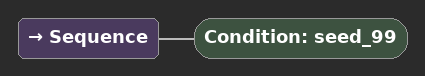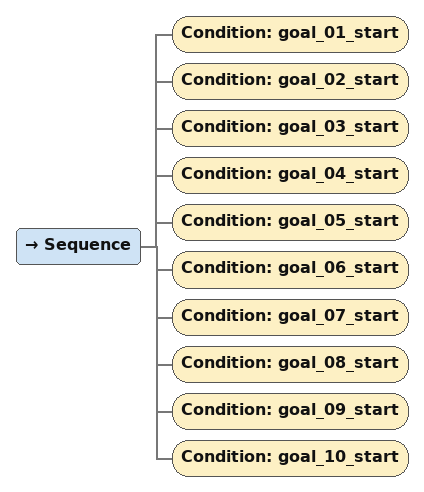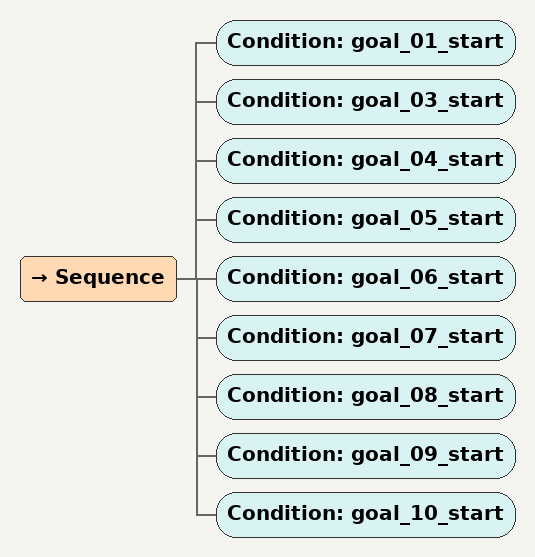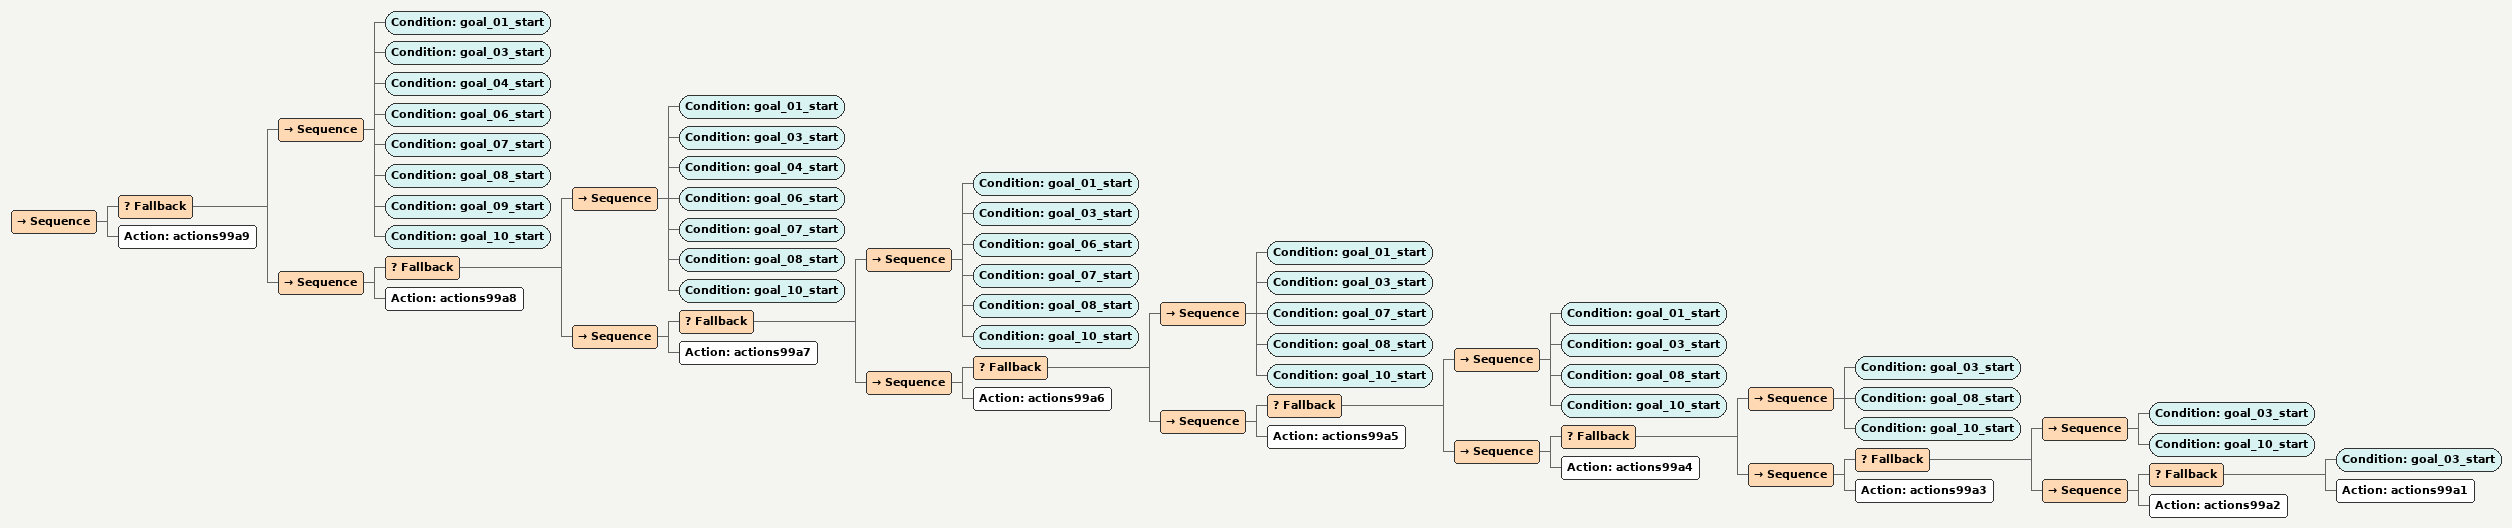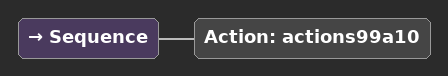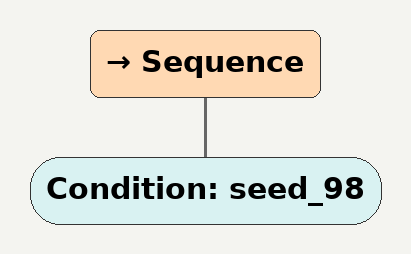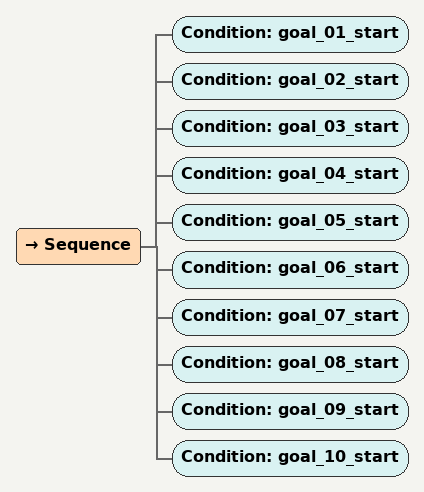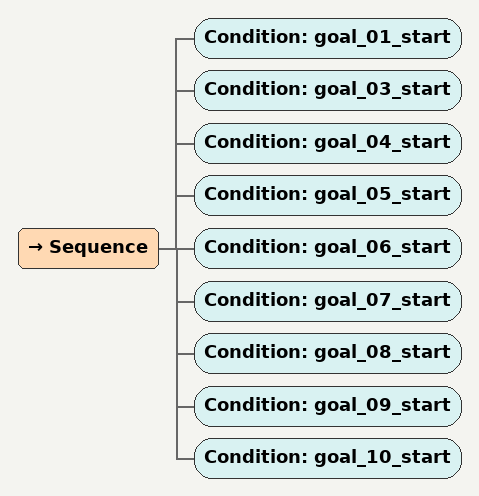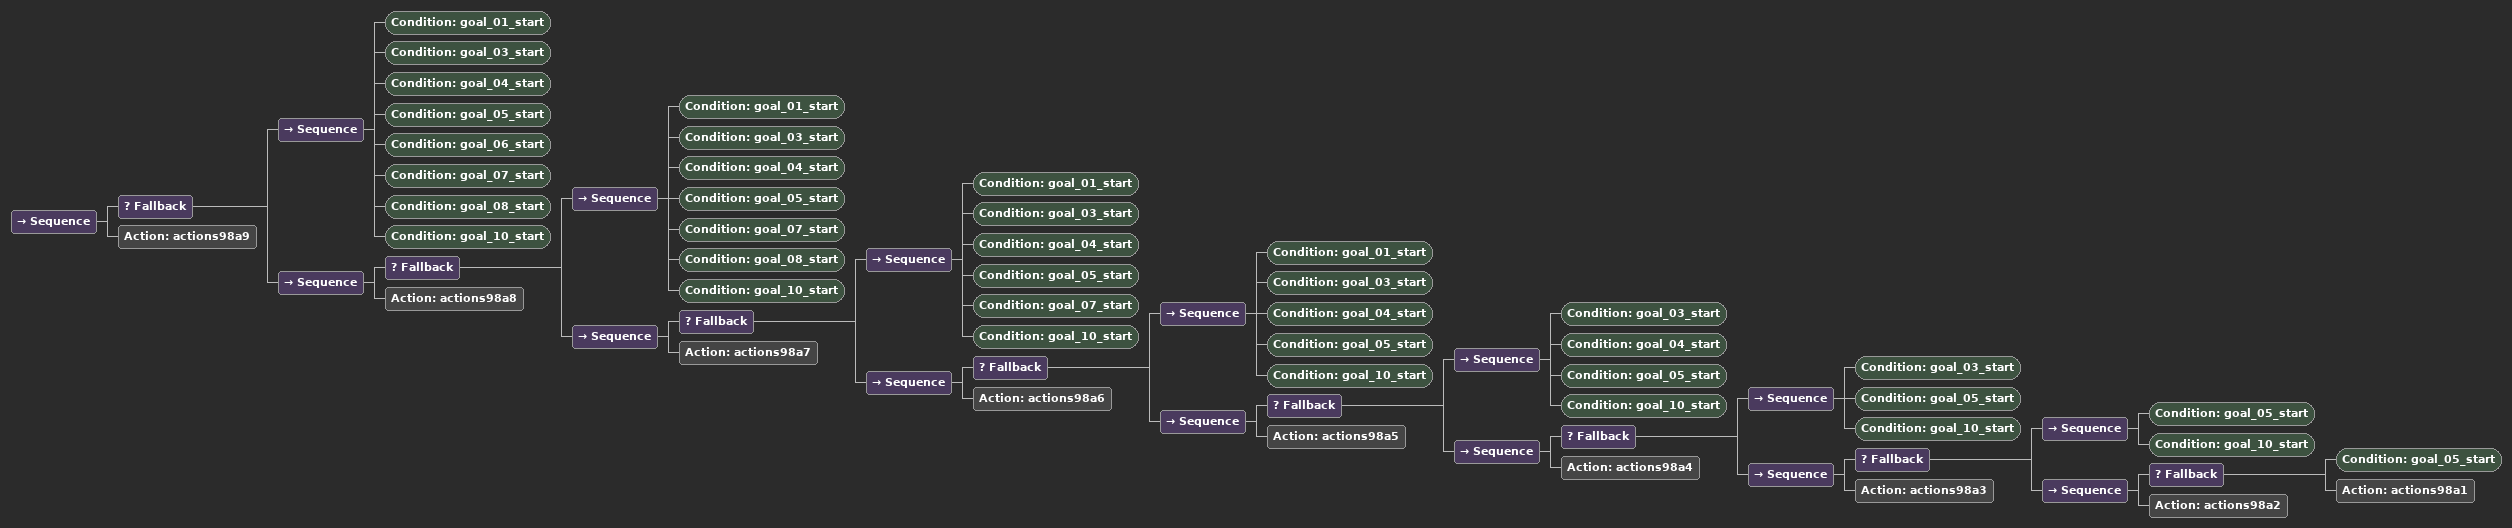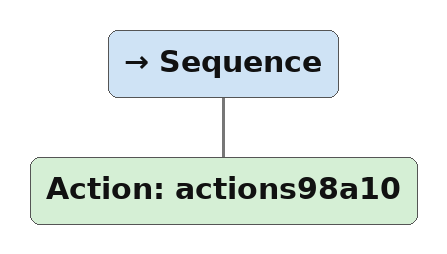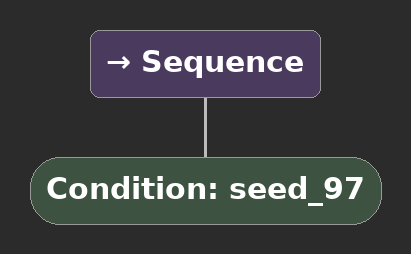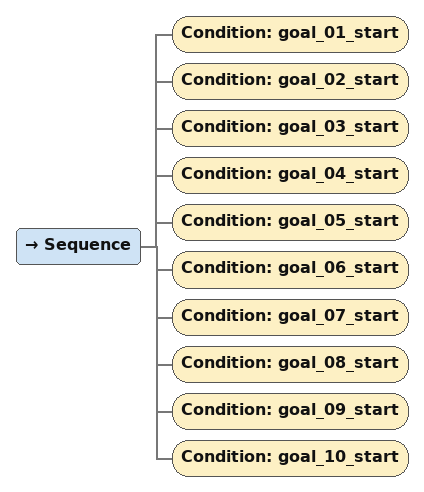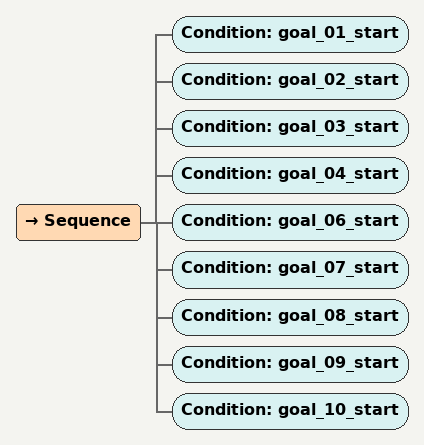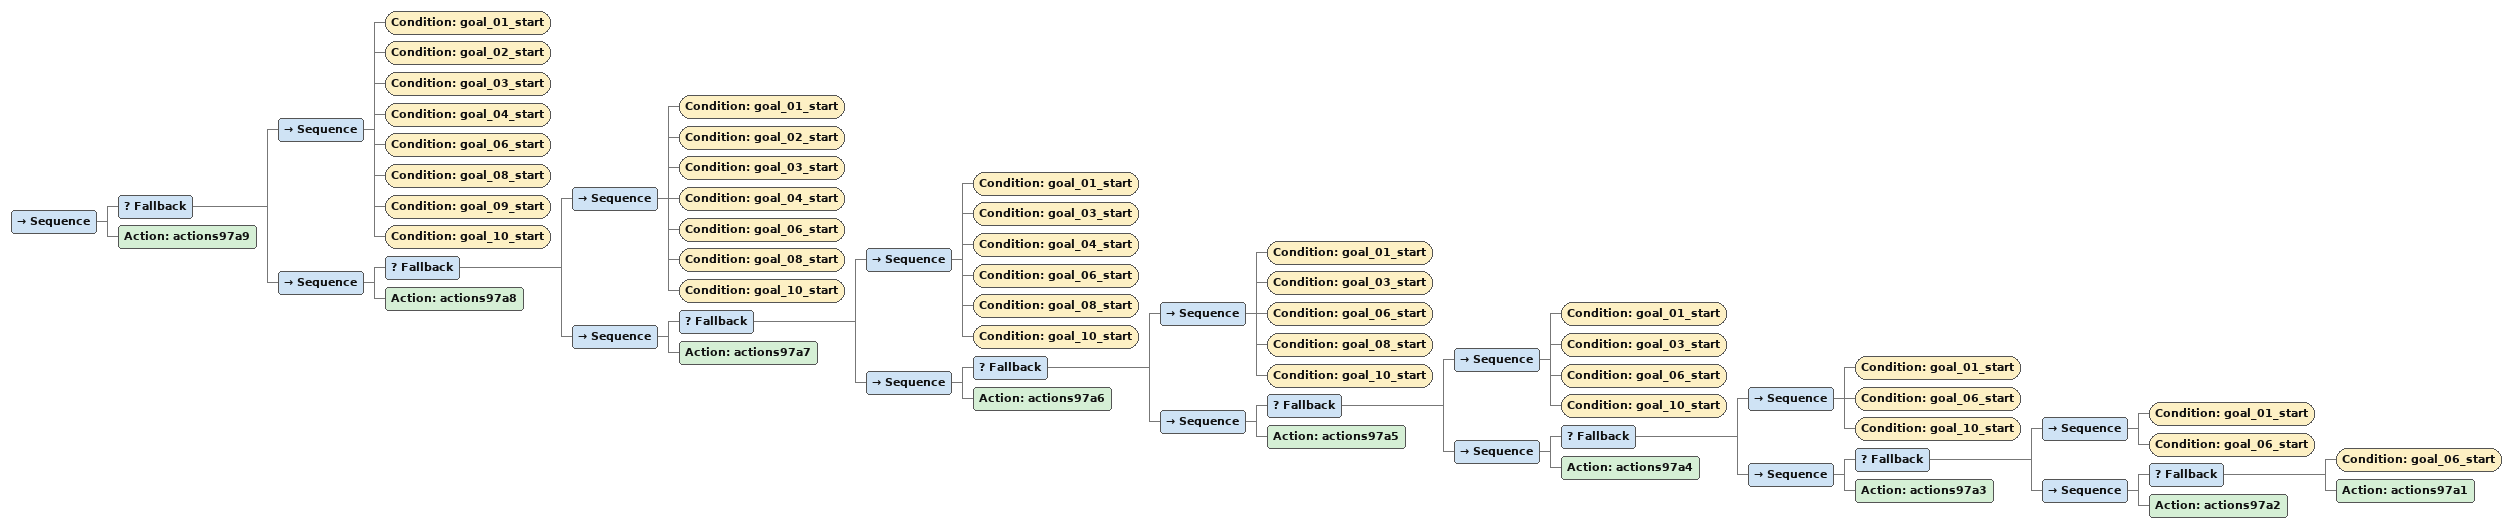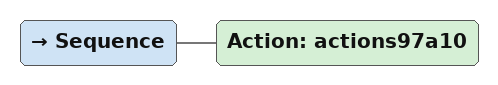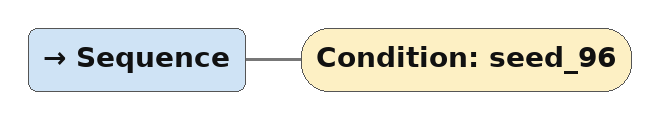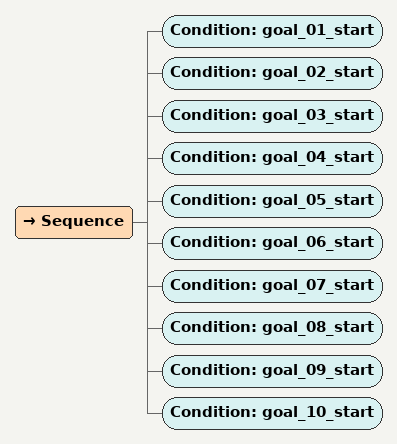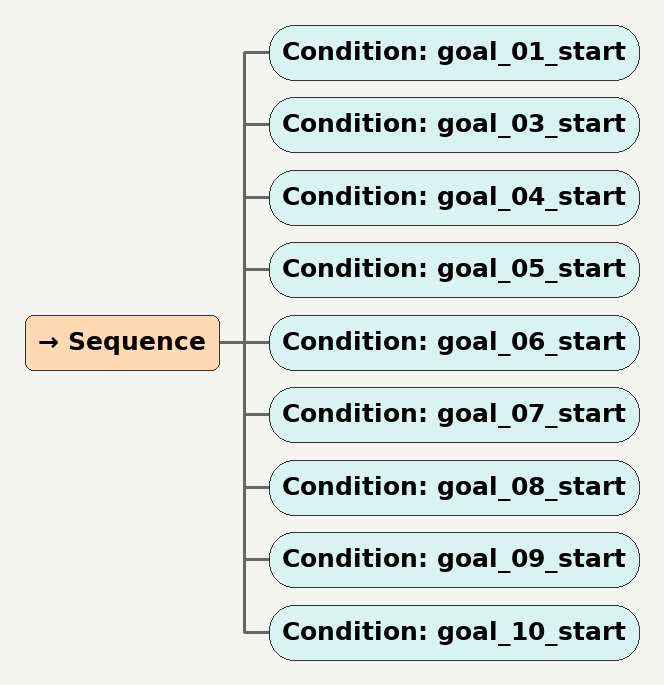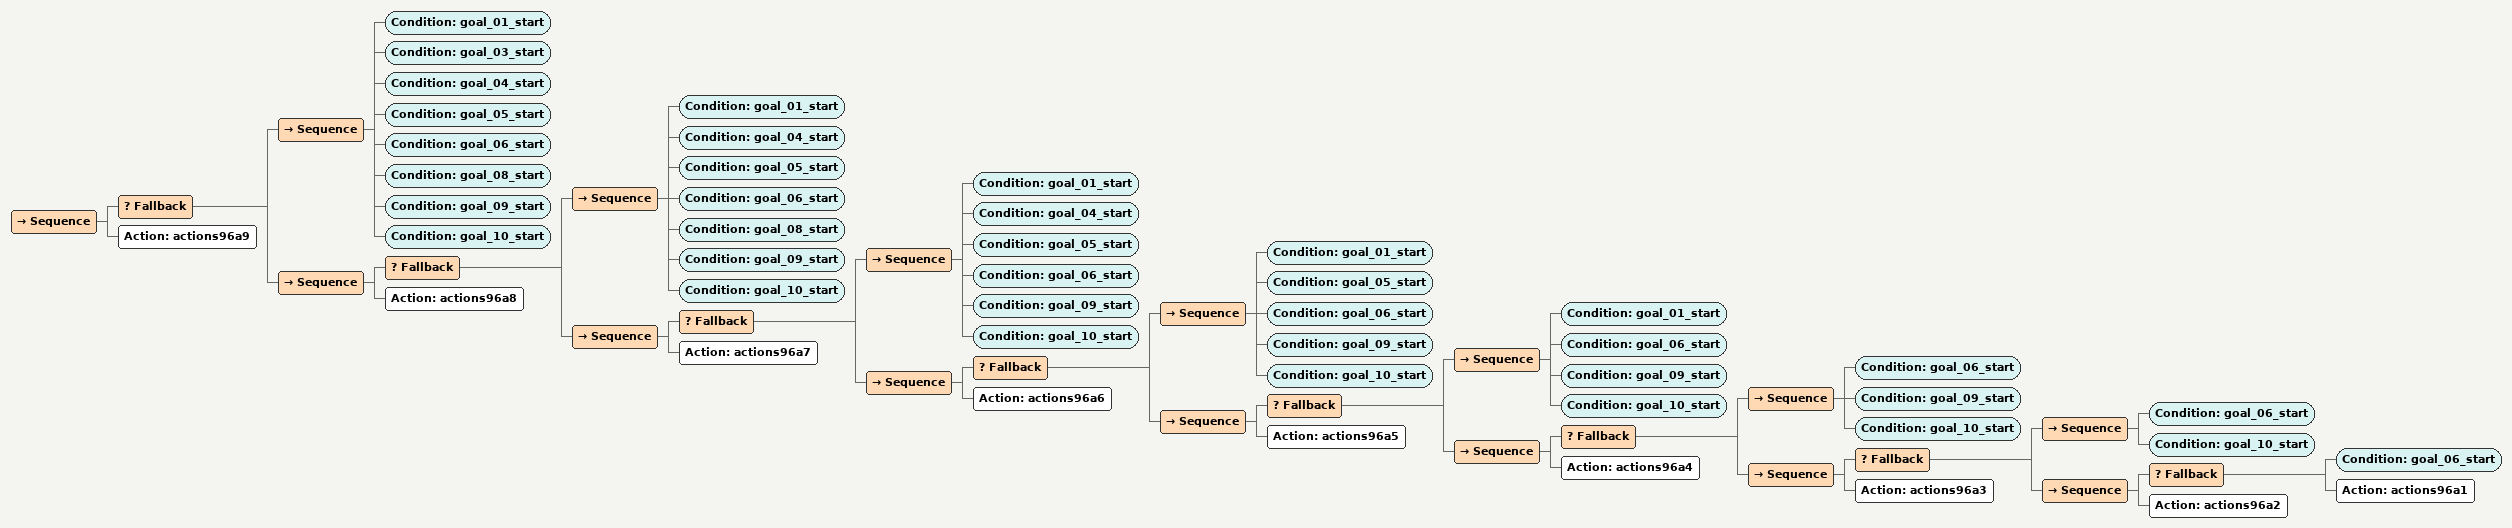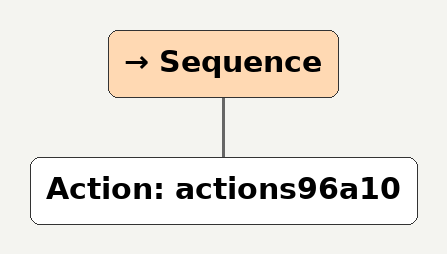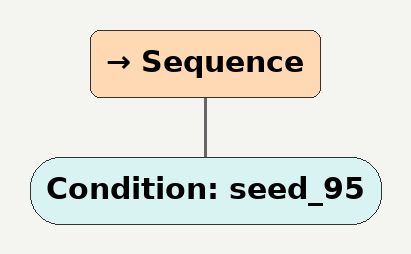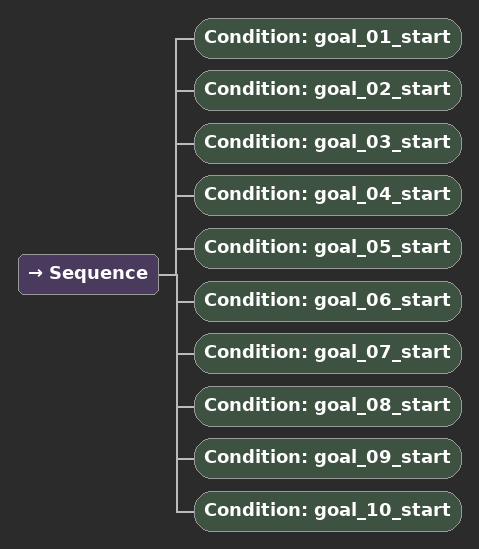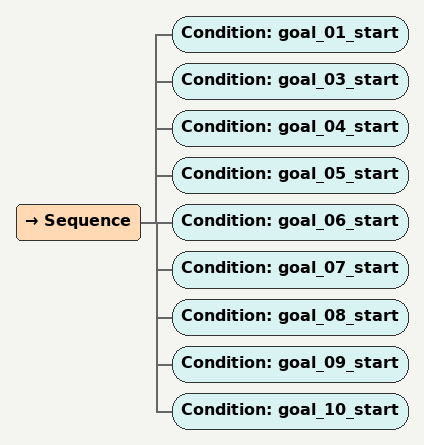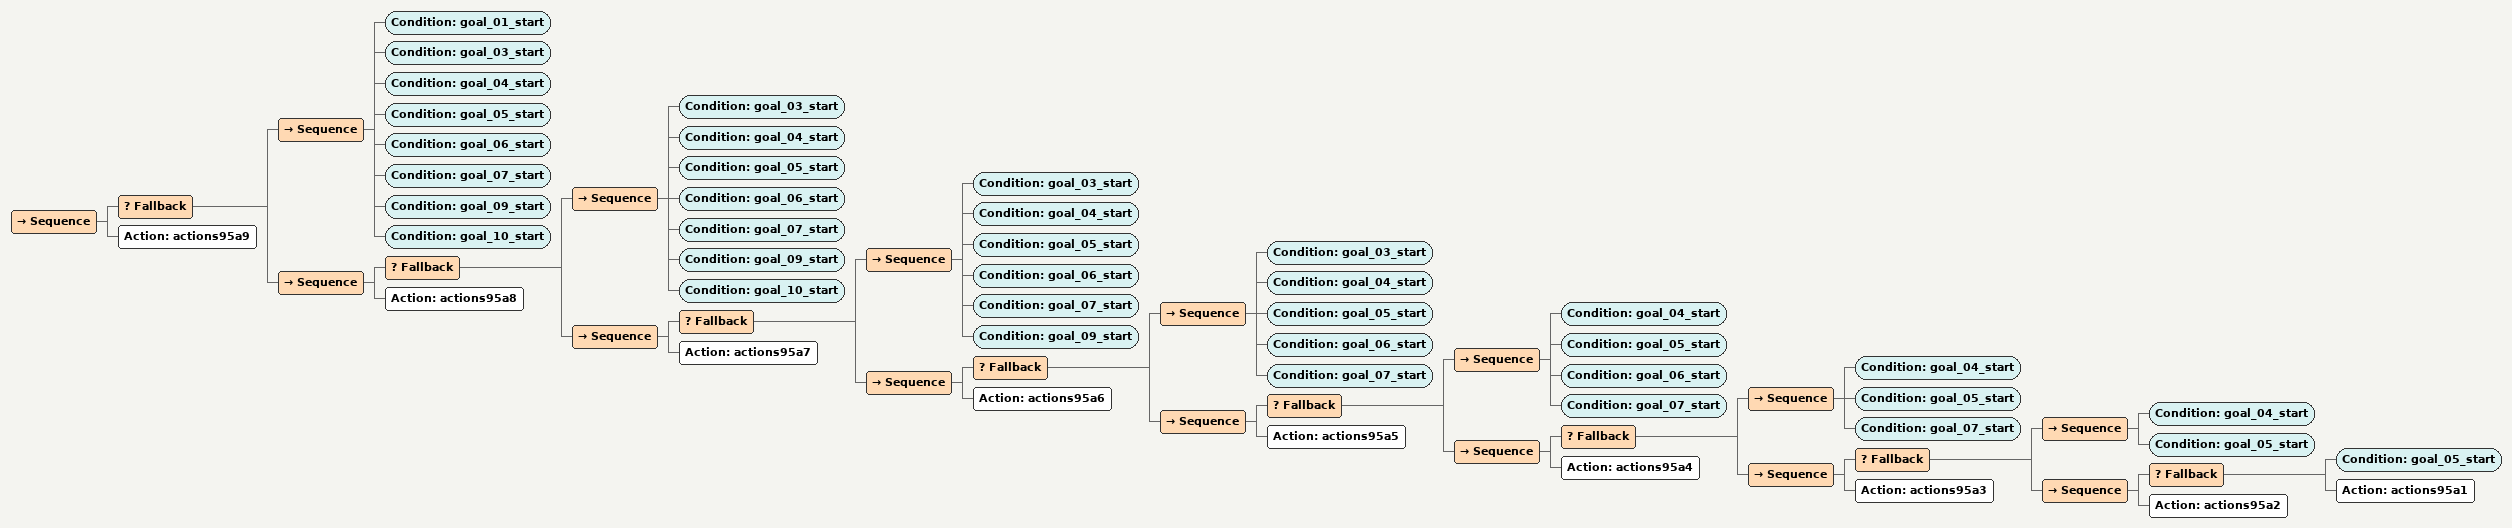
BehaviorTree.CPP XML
<Sequence><Condition ID="seed_99"/></Sequence>

<Sequence><Condition ID="goal_01_start"/><Condition ID="goal_02_start"/><Condition ID="goal_03_start"/><Condition ID="goal_04_start"/><Condition ID="goal_05_start"/><Condition ID="goal_06_start"/><Condition ID="goal_07_start"/><Condition ID="goal_08_start"/><Condition ID="goal_09_start"/><Condition ID="goal_10_start"/></Sequence>

<Sequence><Condition ID="goal_01_start"/><Condition ID="goal_03_start"/><Condition ID="goal_04_start"/><Condition ID="goal_05_start"/><Condition ID="goal_06_start"/><Condition ID="goal_07_start"/><Condition ID="goal_08_start"/><Condition ID="goal_09_start"/><Condition ID="goal_10_start"/></Sequence>

<Sequence><Fallback><Sequence><Condition ID="goal_01_start"/><Condition ID="goal_03_start"/><Condition ID="goal_04_start"/><Condition ID="goal_06_start"/><Condition ID="goal_07_start"/><Condition ID="goal_08_start"/><Condition ID="goal_09_start"/><Condition ID="goal_10_start"/></Sequence><Sequence><Fallback><Sequence><Condition ID="goal_01_start"/><Condition ID="goal_03_start"/><Condition ID="goal_04_start"/><Condition ID="goal_06_start"/><Condition ID="goal_07_start"/><Condition ID="goal_08_start"/><Condition ID="goal_10_start"/></Sequence><Sequence><Fallback><Sequence><Condition ID="goal_01_start"/><Condition ID="goal_03_start"/><Condition ID="goal_06_start"/><Condition ID="goal_07_start"/><Condition ID="goal_08_start"/><Condition ID="goal_10_start"/></Sequence><Sequence><Fallback><Sequence><Condition ID="goal_01_start"/><Condition ID="goal_03_start"/><Condition ID="goal_07_start"/><Condition ID="goal_08_start"/><Condition ID="goal_10_start"/></Sequence><Sequence><Fallback><Sequence><Condition ID="goal_01_start"/><Condition ID="goal_03_start"/><Condition ID="goal_08_start"/><Condition ID="goal_10_start"/></Sequence><Sequence><Fallback><Sequence><Condition ID="goal_03_start"/><Condition ID="goal_08_start"/><Condition ID="goal_10_start"/></Sequence><Sequence><Fallback><Sequence><Condition ID="goal_03_start"/><Condition ID="goal_10_start"/></Sequence><Sequence><Fallback><Condition ID="goal_03_start"/><Action ID="actions99a1"/></Fallback><Action ID="actions99a2"/></Sequence></Fallback><Action ID="actions99a3"/></Sequence></Fallback><Action ID="actions99a4"/></Sequence></Fallback><Action ID="actions99a5"/></Sequence></Fallback><Action ID="actions99a6"/></Sequence></Fallback><Action ID="actions99a7"/></Sequence></Fallback><Action ID="actions99a8"/></Sequence></Fallback><Action ID="actions99a9"/></Sequence>

<Sequence><Action ID="actions99a10"/></Sequence>

<Sequence><Condition ID="seed_98"/></Sequence>

<Sequence><Condition ID="goal_01_start"/><Condition ID="goal_02_start"/><Condition ID="goal_03_start"/><Condition ID="goal_04_start"/><Condition ID="goal_05_start"/><Condition ID="goal_06_start"/><Condition ID="goal_07_start"/><Condition ID="goal_08_start"/><Condition ID="goal_09_start"/><Condition ID="goal_10_start"/></Sequence>

<Sequence><Condition ID="goal_01_start"/><Condition ID="goal_03_start"/><Condition ID="goal_04_start"/><Condition ID="goal_05_start"/><Condition ID="goal_06_start"/><Condition ID="goal_07_start"/><Condition ID="goal_08_start"/><Condition ID="goal_09_start"/><Condition ID="goal_10_start"/></Sequence>

<Sequence><Fallback><Sequence><Condition ID="goal_01_start"/><Condition ID="goal_03_start"/><Condition ID="goal_04_start"/><Condition ID="goal_05_start"/><Condition ID="goal_06_start"/><Condition ID="goal_07_start"/><Condition ID="goal_08_start"/><Condition ID="goal_10_start"/></Sequence><Sequence><Fallback><Sequence><Condition ID="goal_01_start"/><Condition ID="goal_03_start"/><Condition ID="goal_04_start"/><Condition ID="goal_05_start"/><Condition ID="goal_07_start"/><Condition ID="goal_08_start"/><Condition ID="goal_10_start"/></Sequence><Sequence><Fallback><Sequence><Condition ID="goal_01_start"/><Condition ID="goal_03_start"/><Condition ID="goal_04_start"/><Condition ID="goal_05_start"/><Condition ID="goal_07_start"/><Condition ID="goal_10_start"/></Sequence><Sequence><Fallback><Sequence><Condition ID="goal_01_start"/><Condition ID="goal_03_start"/><Condition ID="goal_04_start"/><Condition ID="goal_05_start"/><Condition ID="goal_10_start"/></Sequence><Sequence><Fallback><Sequence><Condition ID="goal_03_start"/><Condition ID="goal_04_start"/><Condition ID="goal_05_start"/><Condition ID="goal_10_start"/></Sequence><Sequence><Fallback><Sequence><Condition ID="goal_03_start"/><Condition ID="goal_05_start"/><Condition ID="goal_10_start"/></Sequence><Sequence><Fallback><Sequence><Condition ID="goal_05_start"/><Condition ID="goal_10_start"/></Sequence><Sequence><Fallback><Condition ID="goal_05_start"/><Action ID="actions98a1"/></Fallback><Action ID="actions98a2"/></Sequence></Fallback><Action ID="actions98a3"/></Sequence></Fallback><Action ID="actions98a4"/></Sequence></Fallback><Action ID="actions98a5"/></Sequence></Fallback><Action ID="actions98a6"/></Sequence></Fallback><Action ID="actions98a7"/></Sequence></Fallback><Action ID="actions98a8"/></Sequence></Fallback><Action ID="actions98a9"/></Sequence>

<Sequence><Action ID="actions98a10"/></Sequence>

<Sequence><Condition ID="seed_97"/></Sequence>

<Sequence><Condition ID="goal_01_start"/><Condition ID="goal_02_start"/><Condition ID="goal_03_start"/><Condition ID="goal_04_start"/><Condition ID="goal_05_start"/><Condition ID="goal_06_start"/><Condition ID="goal_07_start"/><Condition ID="goal_08_start"/><Condition ID="goal_09_start"/><Condition ID="goal_10_start"/></Sequence>

<Sequence><Condition ID="goal_01_start"/><Condition ID="goal_02_start"/><Condition ID="goal_03_start"/><Condition ID="goal_04_start"/><Condition ID="goal_06_start"/><Condition ID="goal_07_start"/><Condition ID="goal_08_start"/><Condition ID="goal_09_start"/><Condition ID="goal_10_start"/></Sequence>

<Sequence><Fallback><Sequence><Condition ID="goal_01_start"/><Condition ID="goal_02_start"/><Condition ID="goal_03_start"/><Condition ID="goal_04_start"/><Condition ID="goal_06_start"/><Condition ID="goal_08_start"/><Condition ID="goal_09_start"/><Condition ID="goal_10_start"/></Sequence><Sequence><Fallback><Sequence><Condition ID="goal_01_start"/><Condition ID="goal_02_start"/><Condition ID="goal_03_start"/><Condition ID="goal_04_start"/><Condition ID="goal_06_start"/><Condition ID="goal_08_start"/><Condition ID="goal_10_start"/></Sequence><Sequence><Fallback><Sequence><Condition ID="goal_01_start"/><Condition ID="goal_03_start"/><Condition ID="goal_04_start"/><Condition ID="goal_06_start"/><Condition ID="goal_08_start"/><Condition ID="goal_10_start"/></Sequence><Sequence><Fallback><Sequence><Condition ID="goal_01_start"/><Condition ID="goal_03_start"/><Condition ID="goal_06_start"/><Condition ID="goal_08_start"/><Condition ID="goal_10_start"/></Sequence><Sequence><Fallback><Sequence><Condition ID="goal_01_start"/><Condition ID="goal_03_start"/><Condition ID="goal_06_start"/><Condition ID="goal_10_start"/></Sequence><Sequence><Fallback><Sequence><Condition ID="goal_01_start"/><Condition ID="goal_06_start"/><Condition ID="goal_10_start"/></Sequence><Sequence><Fallback><Sequence><Condition ID="goal_01_start"/><Condition ID="goal_06_start"/></Sequence><Sequence><Fallback><Condition ID="goal_06_start"/><Action ID="actions97a1"/></Fallback><Action ID="actions97a2"/></Sequence></Fallback><Action ID="actions97a3"/></Sequence></Fallback><Action ID="actions97a4"/></Sequence></Fallback><Action ID="actions97a5"/></Sequence></Fallback><Action ID="actions97a6"/></Sequence></Fallback><Action ID="actions97a7"/></Sequence></Fallback><Action ID="actions97a8"/></Sequence></Fallback><Action ID="actions97a9"/></Sequence>

<Sequence><Action ID="actions97a10"/></Sequence>

<Sequence><Condition ID="seed_96"/></Sequence>

<Sequence><Condition ID="goal_01_start"/><Condition ID="goal_02_start"/><Condition ID="goal_03_start"/><Condition ID="goal_04_start"/><Condition ID="goal_05_start"/><Condition ID="goal_06_start"/><Condition ID="goal_07_start"/><Condition ID="goal_08_start"/><Condition ID="goal_09_start"/><Condition ID="goal_10_start"/></Sequence>

<Sequence><Condition ID="goal_01_start"/><Condition ID="goal_03_start"/><Condition ID="goal_04_start"/><Condition ID="goal_05_start"/><Condition ID="goal_06_start"/><Condition ID="goal_07_start"/><Condition ID="goal_08_start"/><Condition ID="goal_09_start"/><Condition ID="goal_10_start"/></Sequence>

<Sequence><Fallback><Sequence><Condition ID="goal_01_start"/><Condition ID="goal_03_start"/><Condition ID="goal_04_start"/><Condition ID="goal_05_start"/><Condition ID="goal_06_start"/><Condition ID="goal_08_start"/><Condition ID="goal_09_start"/><Condition ID="goal_10_start"/></Sequence><Sequence><Fallback><Sequence><Condition ID="goal_01_start"/><Condition ID="goal_04_start"/><Condition ID="goal_05_start"/><Condition ID="goal_06_start"/><Condition ID="goal_08_start"/><Condition ID="goal_09_start"/><Condition ID="goal_10_start"/></Sequence><Sequence><Fallback><Sequence><Condition ID="goal_01_start"/><Condition ID="goal_04_start"/><Condition ID="goal_05_start"/><Condition ID="goal_06_start"/><Condition ID="goal_09_start"/><Condition ID="goal_10_start"/></Sequence><Sequence><Fallback><Sequence><Condition ID="goal_01_start"/><Condition ID="goal_05_start"/><Condition ID="goal_06_start"/><Condition ID="goal_09_start"/><Condition ID="goal_10_start"/></Sequence><Sequence><Fallback><Sequence><Condition ID="goal_01_start"/><Condition ID="goal_06_start"/><Condition ID="goal_09_start"/><Condition ID="goal_10_start"/></Sequence><Sequence><Fallback><Sequence><Condition ID="goal_06_start"/><Condition ID="goal_09_start"/><Condition ID="goal_10_start"/></Sequence><Sequence><Fallback><Sequence><Condition ID="goal_06_start"/><Condition ID="goal_10_start"/></Sequence><Sequence><Fallback><Condition ID="goal_06_start"/><Action ID="actions96a1"/></Fallback><Action ID="actions96a2"/></Sequence></Fallback><Action ID="actions96a3"/></Sequence></Fallback><Action ID="actions96a4"/></Sequence></Fallback><Action ID="actions96a5"/></Sequence></Fallback><Action ID="actions96a6"/></Sequence></Fallback><Action ID="actions96a7"/></Sequence></Fallback><Action ID="actions96a8"/></Sequence></Fallback><Action ID="actions96a9"/></Sequence>

<Sequence><Action ID="actions96a10"/></Sequence>

<Sequence><Condition ID="seed_95"/></Sequence>

<Sequence><Condition ID="goal_01_start"/><Condition ID="goal_02_start"/><Condition ID="goal_03_start"/><Condition ID="goal_04_start"/><Condition ID="goal_05_start"/><Condition ID="goal_06_start"/><Condition ID="goal_07_start"/><Condition ID="goal_08_start"/><Condition ID="goal_09_start"/><Condition ID="goal_10_start"/></Sequence>

<Sequence><Condition ID="goal_01_start"/><Condition ID="goal_03_start"/><Condition ID="goal_04_start"/><Condition ID="goal_05_start"/><Condition ID="goal_06_start"/><Condition ID="goal_07_start"/><Condition ID="goal_08_start"/><Condition ID="goal_09_start"/><Condition ID="goal_10_start"/></Sequence>

<Sequence><Fallback><Sequence><Condition ID="goal_01_start"/><Condition ID="goal_03_start"/><Condition ID="goal_04_start"/><Condition ID="goal_05_start"/><Condition ID="goal_06_start"/><Condition ID="goal_07_start"/><Condition ID="goal_09_start"/><Condition ID="goal_10_start"/></Sequence><Sequence><Fallback><Sequence><Condition ID="goal_03_start"/><Condition ID="goal_04_start"/><Condition ID="goal_05_start"/><Condition ID="goal_06_start"/><Condition ID="goal_07_start"/><Condition ID="goal_09_start"/><Condition ID="goal_10_start"/></Sequence><Sequence><Fallback><Sequence><Condition ID="goal_03_start"/><Condition ID="goal_04_start"/><Condition ID="goal_05_start"/><Condition ID="goal_06_start"/><Condition ID="goal_07_start"/><Condition ID="goal_09_start"/></Sequence><Sequence><Fallback><Sequence><Condition ID="goal_03_start"/><Condition ID="goal_04_start"/><Condition ID="goal_05_start"/><Condition ID="goal_06_start"/><Condition ID="goal_07_start"/></Sequence><Sequence><Fallback><Sequence><Condition ID="goal_04_start"/><Condition ID="goal_05_start"/><Condition ID="goal_06_start"/><Condition ID="goal_07_start"/></Sequence><Sequence><Fallback><Sequence><Condition ID="goal_04_start"/><Condition ID="goal_05_start"/><Condition ID="goal_07_start"/></Sequence><Sequence><Fallback><Sequence><Condition ID="goal_04_start"/><Condition ID="goal_05_start"/></Sequence><Sequence><Fallback><Condition ID="goal_05_start"/><Action ID="actions95a1"/></Fallback><Action ID="actions95a2"/></Sequence></Fallback><Action ID="actions95a3"/></Sequence></Fallback><Action ID="actions95a4"/></Sequence></Fallback><Action ID="actions95a5"/></Sequence></Fallback><Action ID="actions95a6"/></Sequence></Fallback><Action ID="actions95a7"/></Sequence></Fallback><Action ID="actions95a8"/></Sequence></Fallback><Action ID="actions95a9"/></Sequence>
